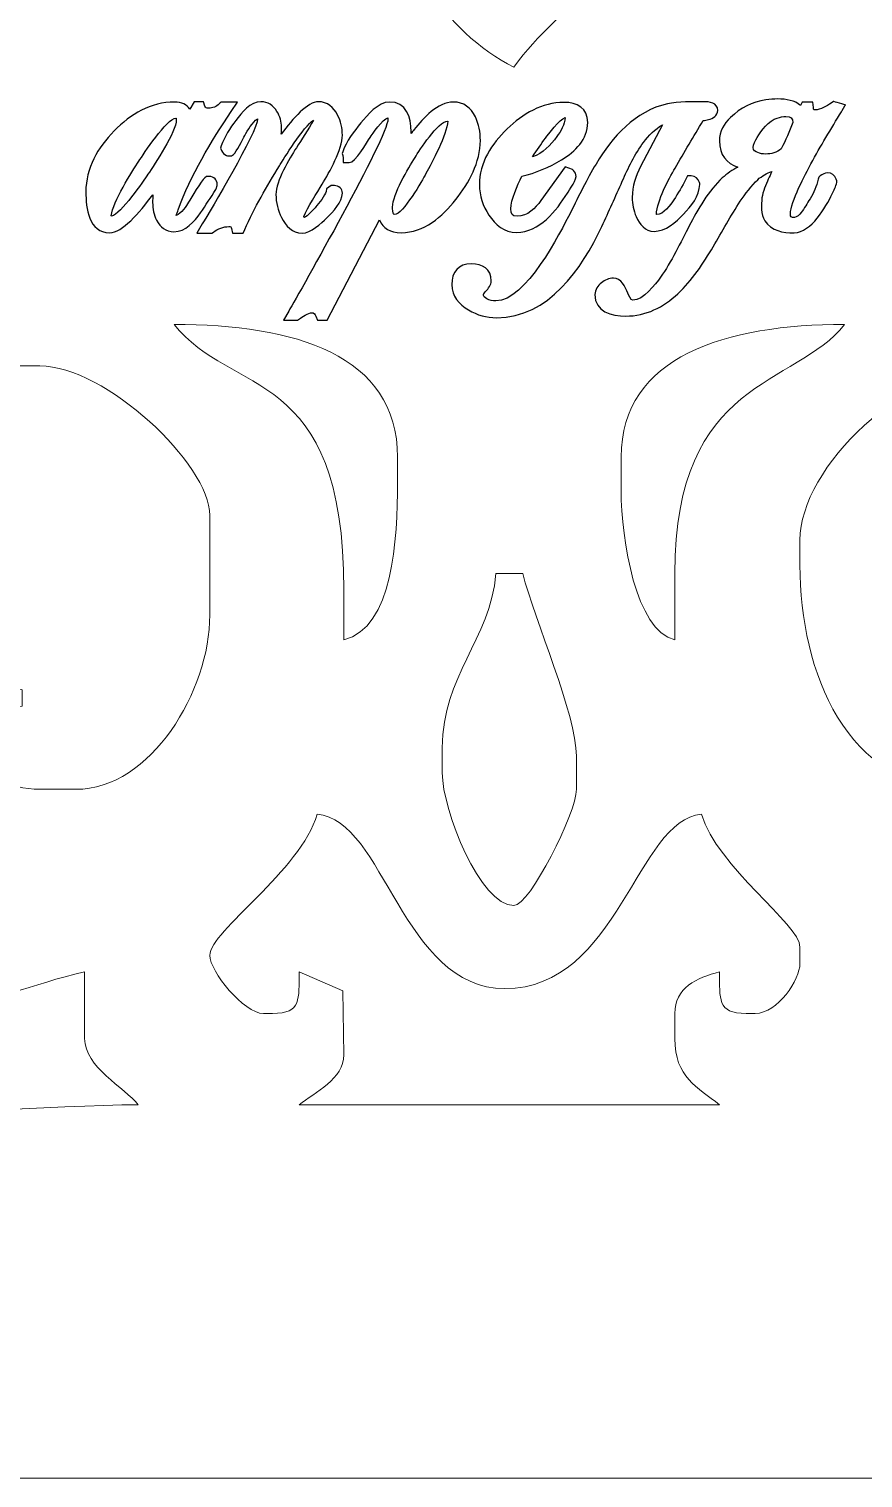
# Model space of a CAD drawing. Header units: millimetres. Extents: x -350 to -130, y -110 to 238.
# Drawn here: x -246.47 to -225.71, y -110 to -73.92 of the extents above; entities that cross this region are included whole.
import ezdxf

# ---------------------------------------------------------------- set-up
doc = ezdxf.new("R2010")
doc.units = ezdxf.units.MM
doc.header["$MEASUREMENT"] = 0
doc.layers.add('layer 1', color=7, linetype='Continuous')

msp = doc.modelspace()

# ---------------------------------------------------------------- linework, layer by layer
at = {"layer": 'layer 1', "color": 250, "lineweight": 9}
msp.add_open_spline([(-341.75, 49), (-341.75, 49), (-138.25, 49), (-138.25, 49), (-138.25, 49), (-133.7125, 49), (-130, 45.4225), (-130, 41.05), (-130, 41.05), (-130, 41.05), (-130, -102.05), (-130, -102.05), (-130, -102.05), (-130, -106.4225), (-133.7125, -110), (-138.25, -110), (-138.25, -110), (-138.25, -110), (-341.75, -110), (-341.75, -110), (-341.75, -110), (-346.2875, -110), (-350, -106.4225), (-350, -102.05), (-350, -102.05), (-350, -102.05), (-350, 41.05), (-350, 41.05), (-350, 41.05), (-350, 45.4225), (-346.2875, 49), (-341.75, 49)], degree=3, knots=[0, 0, 0, 0, 0.1111111, 0.1111111, 0.1111111, 0.1111111, 0.2222222, 0.2222222, 0.2222222, 0.2222222, 0.3333333, 0.3333333, 0.3333333, 0.3333333, 0.4444444, 0.4444444, 0.4444444, 0.4444445, 0.5555556, 0.5555556, 0.5555556, 0.5555556, 0.6666667, 0.6666667, 0.6666667, 0.6666667, 0.7777778, 0.7777778, 0.7777778, 0.7777778, 1, 1, 1, 1], dxfattribs=at)
at = {"layer": 'layer 1', "lineweight": 9}
for points, knots in [([(-234.6242, -67.2219), (-235.1366, -66.5114), (-236.9242, -64.7414), (-237.9637, -64.7414), (-237.9637, -64.7414), (-237.9637, -64.7414), (-239.0769, -64.7414), (-239.0769, -64.7414), (-239.0769, -64.7414), (-240.1538, -64.7414), (-240.8579, -65.3952), (-240.8579, -66.3951), (-240.8579, -66.3951), (-240.8579, -66.3951), (-240.8579, -67.4286), (-240.8579, -67.4286), (-240.8579, -67.4286), (-240.8579, -68.5647), (-238.9186, -69.4667), (-237.5185, -69.4956), (-237.5185, -69.4956), (-237.5185, -71.939), (-236.1142, -74.0286), (-234.4016, -74.8699), (-234.4016, -74.8699), (-233.1953, -73.1973), (-231.5074, -72.7818), (-231.5074, -69.4956), (-231.5074, -69.4956), (-230.0825, -69.4956), (-228.1678, -68.4714), (-228.1678, -67.4286), (-228.1678, -67.4286), (-228.1678, -67.4286), (-228.1678, -66.3951), (-228.1678, -66.3951), (-228.1678, -66.3951), (-228.1678, -65.163), (-229.0664, -64.7414), (-230.3942, -64.7414), (-230.3942, -64.7414), (-230.3942, -64.7414), (-231.0621, -64.7414), (-231.0621, -64.7414), (-231.0621, -64.7414), (-232.2104, -64.7414), (-233.8444, -66.7371), (-234.6242, -67.2219)], [0, 0, 0, 0, 0.0769231, 0.0769231, 0.0769231, 0.0769231, 0.1538462, 0.1538462, 0.1538462, 0.1538462, 0.2307692, 0.2307692, 0.2307692, 0.2307692, 0.3076923, 0.3076923, 0.3076923, 0.3076923, 0.3846154, 0.3846154, 0.3846154, 0.3846154, 0.4615385, 0.4615385, 0.4615385, 0.4615385, 0.5384615, 0.5384615, 0.5384615, 0.5384615, 0.6153846, 0.6153846, 0.6153846, 0.6153846, 0.6923077, 0.6923077, 0.6923077, 0.6923077, 0.7692308, 0.7692308, 0.7692308, 0.7692308, 0.8461538, 0.8461538, 0.8461538, 0.8461539, 1, 1, 1, 1]), ([(-237.2958, -84.585), (-237.2958, -82.024), (-239.8818, -81.2777), (-242.8616, -81.2777), (-242.8616, -81.2777), (-241.4389, -83.0807), (-238.6316, -82.2758), (-238.6316, -87.8923), (-238.6316, -87.8923), (-238.6316, -87.8923), (-238.6316, -89.1325), (-238.6316, -89.1325), (-238.6316, -89.1325), (-237.4152, -88.8309), (-237.2958, -86.6337), (-237.2958, -85.2051), (-237.2958, -85.2051), (-237.2958, -85.2051), (-237.2958, -84.585), (-237.2958, -84.585)], [0, 0, 0, 0, 0.1666667, 0.1666667, 0.1666667, 0.1666667, 0.3333333, 0.3333333, 0.3333333, 0.3333333, 0.5, 0.5, 0.5, 0.5, 0.6666667, 0.6666667, 0.6666667, 0.6666667, 1, 1, 1, 1]), ([(-231.7299, -85.4118), (-231.7299, -85.4118), (-231.7299, -84.585), (-231.7299, -84.585), (-231.7299, -84.585), (-231.7299, -82.0638), (-229.1118, -81.2777), (-226.1641, -81.2777), (-226.1641, -81.2777), (-227.3972, -82.8403), (-230.3942, -82.599), (-230.3942, -87.4788), (-230.3942, -87.4788), (-230.3942, -87.4788), (-230.3942, -89.1325), (-230.3942, -89.1325), (-230.3942, -89.1325), (-231.3657, -88.8916), (-231.7299, -86.6442), (-231.7299, -85.4118)], [0, 0, 0, 0, 0.3333333, 0.3333333, 0.3333333, 0.3333333, 0.5, 0.5, 0.5, 0.5, 0.6666667, 0.6666667, 0.6666667, 0.6666667, 0.8333333, 0.8333333, 0.8333333, 0.8333333, 1, 1, 1, 1]), ([(-251.4799, -85.3785), (-250.7668, -85.2436), (-250.7947, -84.9984), (-249.9859, -84.9984), (-249.9859, -84.9984), (-249.9859, -84.9984), (-249.318, -84.9984), (-249.318, -84.9984), (-249.318, -84.9984), (-248.4933, -84.9984), (-248.3124, -85.2001), (-247.9822, -85.6185), (-247.9822, -85.6185), (-248.8103, -86.7666), (-251.5444, -87.1469), (-251.5444, -90.3727), (-251.5444, -90.3727), (-251.5444, -92.0753), (-250.6886, -93.4357), (-248.8727, -93.4733), (-248.8727, -93.4733), (-249.3494, -92.8123), (-249.9859, -92.6507), (-249.9859, -91.6129), (-249.9859, -91.6129), (-249.9859, -90.8575), (-249.3715, -89.9593), (-248.6501, -89.9593), (-248.6501, -89.9593), (-248.6501, -89.9593), (-247.7595, -89.9593), (-247.7595, -89.9593), (-247.7595, -89.9593), (-247.0359, -89.9593), (-247.5915, -90.1384), (-246.6464, -90.3727), (-246.6464, -90.3727), (-246.6464, -90.3727), (-246.6464, -90.7861), (-246.6464, -90.7861), (-246.6464, -90.7861), (-247.3105, -90.8374), (-247.7595, -90.9347), (-247.7595, -91.6129), (-247.7595, -91.6129), (-247.7595, -91.6129), (-247.7595, -91.8196), (-247.7595, -91.8196), (-247.7595, -91.8196), (-247.7595, -92.4878), (-246.9514, -92.8532), (-246.2011, -92.8532), (-246.2011, -92.8532), (-246.2011, -92.8532), (-245.3106, -92.8532), (-245.3106, -92.8532), (-245.3106, -92.8532), (-243.4316, -92.8532), (-241.9711, -90.3962), (-241.9711, -88.5124), (-241.9711, -88.5124), (-241.9711, -88.5124), (-241.9711, -86.0319), (-241.9711, -86.0319), (-241.9711, -86.0319), (-241.9711, -84.7543), (-244.5746, -82.3113), (-246.2011, -82.3113), (-246.2011, -82.3113), (-246.2011, -82.3113), (-247.9822, -82.3113), (-247.9822, -82.3113), (-247.9822, -82.3113), (-249.6426, -82.3113), (-250.8812, -83.308), (-252.6889, -83.361), (-252.6889, -83.361), (-252.6889, -83.361), (-251.4799, -85.3785), (-251.4799, -85.3785)], [0, 0, 0, 0, 0.047619, 0.047619, 0.047619, 0.0476191, 0.0952381, 0.0952381, 0.0952381, 0.0952381, 0.1428571, 0.1428571, 0.1428571, 0.1428572, 0.1904762, 0.1904762, 0.1904762, 0.1904762, 0.2380952, 0.2380952, 0.2380952, 0.2380952, 0.2857143, 0.2857143, 0.2857143, 0.2857143, 0.3333333, 0.3333333, 0.3333333, 0.3333333, 0.3809524, 0.3809524, 0.3809524, 0.3809524, 0.4285714, 0.4285714, 0.4285714, 0.4285714, 0.4761905, 0.4761905, 0.4761905, 0.4761905, 0.5238095, 0.5238095, 0.5238095, 0.5238095, 0.5714286, 0.5714286, 0.5714286, 0.5714286, 0.6190476, 0.6190476, 0.6190476, 0.6190476, 0.6666667, 0.6666667, 0.6666667, 0.6666667, 0.7142857, 0.7142857, 0.7142857, 0.7142857, 0.7619048, 0.7619048, 0.7619048, 0.7619048, 0.8095238, 0.8095238, 0.8095238, 0.8095238, 0.8571429, 0.8571429, 0.8571429, 0.8571429, 0.9047619, 0.9047619, 0.9047619, 0.9047619, 1, 1, 1, 1]), ([(-221.2662, -91.6129), (-221.2662, -90.9347), (-221.7153, -90.8374), (-222.3794, -90.7861), (-222.3794, -90.7861), (-222.3794, -90.7861), (-222.3794, -90.3727), (-222.3794, -90.3727), (-222.3794, -90.3727), (-221.4343, -90.1384), (-221.9899, -89.9593), (-221.2662, -89.9593), (-221.2662, -89.9593), (-221.2662, -89.9593), (-220.3757, -89.9593), (-220.3757, -89.9593), (-220.3757, -89.9593), (-219.6543, -89.9593), (-219.0399, -90.8575), (-219.0399, -91.6129), (-219.0399, -91.6129), (-219.0399, -92.6507), (-219.6763, -92.8123), (-220.153, -93.4733), (-220.153, -93.4733), (-218.7423, -93.4441), (-217.4815, -92.16), (-217.4815, -91.1995), (-217.4815, -91.1995), (-217.4815, -91.1995), (-217.4815, -89.9593), (-217.4815, -89.9593), (-217.4815, -89.9593), (-217.4815, -89.0431), (-218.3649, -87.8624), (-218.8533, -87.3057), (-218.8533, -87.3057), (-219.7558, -86.277), (-220.5359, -86.2618), (-221.0436, -85.6185), (-221.0436, -85.6185), (-220.7134, -85.2001), (-220.5325, -84.9984), (-219.7077, -84.9984), (-219.7077, -84.9984), (-219.7077, -84.9984), (-219.4852, -84.9984), (-219.4852, -84.9984), (-219.4852, -84.9984), (-218.5275, -84.9984), (-218.2783, -85.2395), (-217.4815, -85.4118), (-217.4815, -85.4118), (-217.4815, -85.4118), (-216.5587, -83.5659), (-216.5587, -83.5659), (-216.5587, -83.5659), (-218.1021, -83.2246), (-219.1241, -82.3113), (-221.2662, -82.3113), (-221.2662, -82.3113), (-221.2662, -82.3113), (-222.3794, -82.3113), (-222.3794, -82.3113), (-222.3794, -82.3113), (-224.6478, -82.3113), (-227.2773, -84.8258), (-227.2773, -86.652), (-227.2773, -86.652), (-227.2773, -86.652), (-227.2773, -87.2722), (-227.2773, -87.2722), (-227.2773, -87.2722), (-227.2773, -89.9292), (-226.1109, -92.8532), (-223.2699, -92.8532), (-223.2699, -92.8532), (-223.2699, -92.8532), (-222.8246, -92.8532), (-222.8246, -92.8532), (-222.8246, -92.8532), (-222.0744, -92.8532), (-221.2662, -92.4878), (-221.2662, -91.8196), (-221.2662, -91.8196), (-221.2662, -91.8196), (-221.2662, -91.6129), (-221.2662, -91.6129)], [0, 0, 0, 0, 0.0434783, 0.0434783, 0.0434783, 0.0434783, 0.0869565, 0.0869565, 0.0869565, 0.0869565, 0.1304348, 0.1304348, 0.1304348, 0.1304348, 0.173913, 0.173913, 0.173913, 0.1739131, 0.2173913, 0.2173913, 0.2173913, 0.2173913, 0.2608696, 0.2608696, 0.2608696, 0.2608696, 0.3043478, 0.3043478, 0.3043478, 0.3043478, 0.3478261, 0.3478261, 0.3478261, 0.3478261, 0.3913043, 0.3913043, 0.3913043, 0.3913044, 0.4347826, 0.4347826, 0.4347826, 0.4347826, 0.4782609, 0.4782609, 0.4782609, 0.4782609, 0.5217391, 0.5217391, 0.5217391, 0.5217391, 0.5652174, 0.5652174, 0.5652174, 0.5652174, 0.6086957, 0.6086957, 0.6086957, 0.6086957, 0.6521739, 0.6521739, 0.6521739, 0.6521739, 0.6956522, 0.6956522, 0.6956522, 0.6956522, 0.7391304, 0.7391304, 0.7391304, 0.7391304, 0.7826087, 0.7826087, 0.7826087, 0.7826087, 0.826087, 0.826087, 0.826087, 0.826087, 0.8695652, 0.8695652, 0.8695652, 0.8695652, 0.9130435, 0.9130435, 0.9130435, 0.9130435, 1, 1, 1, 1]), ([(-234.4016, -95.747), (-234.0039, -95.747), (-232.8431, -93.4354), (-232.8431, -92.8532), (-232.8431, -92.8532), (-232.8431, -92.8532), (-232.8431, -92.0263), (-232.8431, -92.0263), (-232.8431, -92.0263), (-232.8431, -90.9865), (-233.888, -88.6382), (-234.1789, -87.4788), (-234.1789, -87.4788), (-234.1789, -87.4788), (-234.8468, -87.4788), (-234.8468, -87.4788), (-234.8468, -87.4788), (-234.9975, -89.1602), (-236.1826, -90.011), (-236.1826, -91.8196), (-236.1826, -91.8196), (-236.1826, -91.8196), (-236.1826, -92.4397), (-236.1826, -92.4397), (-236.1826, -92.4397), (-236.1826, -93.3925), (-235.2387, -95.747), (-234.4016, -95.747)], [0, 0, 0, 0, 0.125, 0.125, 0.125, 0.125, 0.25, 0.25, 0.25, 0.25, 0.375, 0.375, 0.375, 0.375, 0.5, 0.5, 0.5, 0.5, 0.625, 0.625, 0.625, 0.625, 0.75, 0.75, 0.75, 0.75, 1, 1, 1, 1]), ([(-229.7262, -93.4733), (-231.3382, -93.5978), (-231.7986, -97.814), (-234.6242, -97.814), (-234.6242, -97.814), (-237.178, -97.814), (-237.6278, -93.6024), (-239.2995, -93.4733), (-239.2995, -93.4733), (-239.7024, -94.8741), (-241.9711, -96.3841), (-241.9711, -96.9872), (-241.9711, -96.9872), (-241.9711, -97.3806), (-241.1284, -98.4342), (-240.6353, -98.4342), (-240.6353, -98.4342), (-240.6353, -98.4342), (-240.4127, -98.4342), (-240.4127, -98.4342), (-240.4127, -98.4342), (-239.6722, -98.4342), (-239.7606, -98.063), (-239.7447, -97.4006), (-239.7447, -97.4006), (-239.7447, -97.4006), (-238.6629, -97.8683), (-238.6629, -97.8683), (-238.6629, -97.8683), (-238.6629, -97.8683), (-238.6316, -99.4676), (-238.6316, -99.4676), (-238.6316, -99.4676), (-238.6316, -100.0579), (-239.3594, -100.3969), (-239.7447, -100.7079), (-239.7447, -100.7079), (-239.7447, -100.7079), (-229.281, -100.7079), (-229.281, -100.7079), (-229.281, -100.7079), (-229.8303, -100.2646), (-230.3942, -100.0262), (-230.3942, -99.0543), (-230.3942, -99.0543), (-230.3942, -99.0543), (-230.3942, -98.4342), (-230.3942, -98.4342), (-230.3942, -98.4342), (-230.3942, -97.8), (-229.845, -97.5405), (-229.281, -97.4006), (-229.281, -97.4006), (-229.2651, -98.063), (-229.3535, -98.4342), (-228.6131, -98.4342), (-228.6131, -98.4342), (-228.6131, -98.4342), (-228.3905, -98.4342), (-228.3905, -98.4342), (-228.3905, -98.4342), (-227.828, -98.4342), (-227.2773, -97.5778), (-227.2773, -97.1939), (-227.2773, -97.1939), (-227.2773, -97.1939), (-227.2773, -96.7805), (-227.2773, -96.7805), (-227.2773, -96.7805), (-227.2773, -96.2143), (-229.3496, -94.7832), (-229.7262, -93.4733)], [0, 0, 0, 0, 0.0526316, 0.0526316, 0.0526316, 0.0526316, 0.1052632, 0.1052632, 0.1052632, 0.1052632, 0.1578947, 0.1578947, 0.1578947, 0.1578947, 0.2105263, 0.2105263, 0.2105263, 0.2105263, 0.2631579, 0.2631579, 0.2631579, 0.2631579, 0.3157895, 0.3157895, 0.3157895, 0.3157895, 0.3684211, 0.3684211, 0.3684211, 0.3684211, 0.4210526, 0.4210526, 0.4210526, 0.4210526, 0.4736842, 0.4736842, 0.4736842, 0.4736842, 0.5263158, 0.5263158, 0.5263158, 0.5263158, 0.5789474, 0.5789474, 0.5789474, 0.5789474, 0.6315789, 0.6315789, 0.6315789, 0.631579, 0.6842105, 0.6842105, 0.6842105, 0.6842105, 0.7368421, 0.7368421, 0.7368421, 0.7368421, 0.7894737, 0.7894737, 0.7894737, 0.7894737, 0.8421053, 0.8421053, 0.8421053, 0.8421053, 0.8947368, 0.8947368, 0.8947368, 0.8947369, 1, 1, 1, 1]), ([(-243.7521, -100.7079), (-244.0939, -100.2748), (-245.088, -99.7775), (-245.088, -99.0543), (-245.088, -99.0543), (-245.088, -99.0543), (-245.088, -97.4006), (-245.088, -97.4006), (-245.088, -97.4006), (-246.4144, -97.6875), (-247.3671, -98.2275), (-248.8727, -98.2275), (-248.8727, -98.2275), (-248.8727, -98.2275), (-250.6538, -98.2275), (-250.6538, -98.2275), (-250.6538, -98.2275), (-252.8901, -98.2275), (-254.8842, -96.7805), (-255.997, -96.7805), (-255.997, -96.7805), (-255.997, -96.7805), (-256.4423, -96.7805), (-256.4423, -96.7805), (-256.4423, -96.7805), (-257.4698, -96.7805), (-258.2233, -97.2382), (-258.2233, -98.2275), (-258.2233, -98.2275), (-258.2233, -102.0532), (-247.949, -100.7079), (-243.7521, -100.7079)], [0, 0, 0, 0, 0.1111111, 0.1111111, 0.1111111, 0.1111111, 0.2222222, 0.2222222, 0.2222222, 0.2222222, 0.3333333, 0.3333333, 0.3333333, 0.3333333, 0.4444444, 0.4444444, 0.4444444, 0.4444445, 0.5555556, 0.5555556, 0.5555556, 0.5555556, 0.6666667, 0.6666667, 0.6666667, 0.6666667, 0.7777778, 0.7777778, 0.7777778, 0.7777778, 1, 1, 1, 1])]:
    msp.add_open_spline(points, degree=3, knots=knots, dxfattribs=at)
at = {"layer": 'layer 1', "color": 250}
for points, knots in [([(-242.8073, -78.5638), (-242.6898, -78.5278), (-242.5504, -78.3166), (-242.501, -78.2358), (-242.501, -78.2358), (-242.4333, -78.1251), (-242.1892, -77.7035), (-242.0937, -77.6278), (-242.0937, -77.6278), (-242.0937, -77.6278), (-242.0528, -77.5953), (-242.0528, -77.5953), (-242.0528, -77.5953), (-242.0528, -77.5953), (-241.9849, -77.5953), (-241.9849, -77.5953), (-241.9849, -77.5953), (-241.8688, -77.5953), (-241.7856, -77.6787), (-241.7856, -77.7947), (-241.7856, -77.7947), (-241.7856, -77.7947), (-241.7856, -77.8197), (-241.7856, -77.8197), (-241.7856, -77.8197), (-241.7856, -77.8197), (-241.8147, -77.9044), (-241.8147, -77.9044), (-241.8147, -77.9044), (-241.8147, -77.9044), (-241.8235, -77.9187), (-241.8235, -77.9187), (-241.8235, -77.9187), (-241.9454, -78.1162), (-242.072, -78.311), (-242.2048, -78.5014), (-242.2048, -78.5014), (-242.3546, -78.7162), (-242.5803, -78.9706), (-242.8655, -78.9706), (-242.8655, -78.9706), (-243.0641, -78.9706), (-243.2072, -78.8587), (-243.2964, -78.6864), (-243.2964, -78.6864), (-243.367, -78.55), (-243.3951, -78.399), (-243.3951, -78.2463), (-243.3951, -78.2463), (-243.3951, -78.1795), (-243.3925, -78.1133), (-243.3874, -78.0477), (-243.3874, -78.0477), (-243.7297, -78.5093), (-244.1589, -78.996), (-244.4643, -78.996), (-244.4643, -78.996), (-244.9859, -78.996), (-245.0574, -78.376), (-245.0574, -77.981), (-245.0574, -77.981), (-245.0574, -77.3837), (-244.7622, -76.8785), (-244.3543, -76.4608), (-244.3543, -76.4608), (-243.9458, -76.0424), (-243.4457, -75.7411), (-242.8471, -75.7411), (-242.8471, -75.7411), (-242.6759, -75.7411), (-242.542, -75.8025), (-242.4702, -75.9206), (-242.4702, -75.9206), (-242.4702, -75.9206), (-242.3602, -75.7327), (-242.3602, -75.7327), (-242.3602, -75.7327), (-242.3602, -75.7327), (-242.1245, -75.7327), (-242.1245, -75.7327), (-242.1245, -75.7327), (-242.1245, -75.7327), (-242.0953, -75.8448), (-242.0953, -75.8448), (-242.0953, -75.8448), (-242.0838, -75.8889), (-242.0459, -75.8909), (-242.0042, -75.8922), (-242.0042, -75.8922), (-241.8978, -75.8955), (-241.8104, -75.8591), (-241.7347, -75.7843), (-241.7347, -75.7843), (-241.7347, -75.7843), (-241.6909, -75.7411), (-241.6909, -75.7411), (-241.6909, -75.7411), (-241.6909, -75.7411), (-241.2828, -75.7411), (-241.2828, -75.7411), (-241.2828, -75.7411), (-241.2828, -75.7411), (-241.4382, -75.9743), (-241.4382, -75.9743), (-241.4382, -75.9743), (-241.9367, -76.7225), (-242.4508, -77.5741), (-242.7568, -78.4228), (-242.7568, -78.4228), (-242.772, -78.4649), (-242.7971, -78.5283), (-242.8073, -78.5638)], [0, 0, 0, 0, 0.0344828, 0.0344828, 0.0344828, 0.0344828, 0.0689655, 0.0689655, 0.0689655, 0.0689655, 0.1034483, 0.1034483, 0.1034483, 0.1034483, 0.137931, 0.137931, 0.137931, 0.137931, 0.1724138, 0.1724138, 0.1724138, 0.1724138, 0.2068966, 0.2068966, 0.2068966, 0.2068966, 0.2413793, 0.2413793, 0.2413793, 0.2413793, 0.2758621, 0.2758621, 0.2758621, 0.2758621, 0.3103448, 0.3103448, 0.3103448, 0.3103448, 0.3448276, 0.3448276, 0.3448276, 0.3448276, 0.3793103, 0.3793103, 0.3793103, 0.3793104, 0.4137931, 0.4137931, 0.4137931, 0.4137931, 0.4482759, 0.4482759, 0.4482759, 0.4482759, 0.4827586, 0.4827586, 0.4827586, 0.4827586, 0.5172414, 0.5172414, 0.5172414, 0.5172414, 0.5517241, 0.5517241, 0.5517241, 0.5517241, 0.5862069, 0.5862069, 0.5862069, 0.5862069, 0.6206897, 0.6206897, 0.6206897, 0.6206897, 0.6551724, 0.6551724, 0.6551724, 0.6551724, 0.6896552, 0.6896552, 0.6896552, 0.6896552, 0.7241379, 0.7241379, 0.7241379, 0.7241379, 0.7586207, 0.7586207, 0.7586207, 0.7586207, 0.7931034, 0.7931034, 0.7931034, 0.7931035, 0.8275862, 0.8275862, 0.8275862, 0.8275862, 0.862069, 0.862069, 0.862069, 0.862069, 0.8965517, 0.8965517, 0.8965517, 0.8965517, 0.9310345, 0.9310345, 0.9310345, 0.9310345, 1, 1, 1, 1]), ([(-240.7817, -76.1564), (-240.9101, -76.2451), (-241.0301, -76.4465), (-241.0991, -76.5757), (-241.0991, -76.5757), (-241.1469, -76.6652), (-241.3083, -76.9855), (-241.3832, -77.047), (-241.3832, -77.047), (-241.3832, -77.047), (-241.4247, -77.0811), (-241.4247, -77.0811), (-241.4247, -77.0811), (-241.4247, -77.0811), (-241.5325, -77.0811), (-241.5325, -77.0811), (-241.5325, -77.0811), (-241.5325, -77.0811), (-241.5592, -77.0705), (-241.5592, -77.0705), (-241.5592, -77.0705), (-241.6155, -77.0481), (-241.6502, -77.0033), (-241.6774, -76.9515), (-241.6774, -76.9515), (-241.6774, -76.9515), (-241.7081, -76.8934), (-241.7081, -76.8934), (-241.7081, -76.8934), (-241.7081, -76.8934), (-241.686, -76.8314), (-241.686, -76.8314), (-241.686, -76.8314), (-241.6063, -76.6073), (-241.4635, -76.3877), (-241.322, -76.1979), (-241.322, -76.1979), (-241.184, -76.0129), (-240.9525, -75.7327), (-240.698, -75.7327), (-240.698, -75.7327), (-240.5224, -75.7327), (-240.3892, -75.8265), (-240.2983, -75.9728), (-240.2983, -75.9728), (-240.2224, -76.095), (-240.1854, -76.2298), (-240.1854, -76.3737), (-240.1854, -76.3737), (-240.1854, -76.4289), (-240.1879, -76.4847), (-240.1926, -76.5407), (-240.1926, -76.5407), (-239.8991, -76.1445), (-239.5337, -75.7327), (-239.2671, -75.7327), (-239.2671, -75.7327), (-239.0428, -75.7327), (-238.8879, -75.8735), (-238.7894, -76.0652), (-238.7894, -76.0652), (-238.7089, -76.2218), (-238.6698, -76.3896), (-238.6698, -76.5656), (-238.6698, -76.5656), (-238.6698, -76.9207), (-238.9966, -77.4906), (-239.1733, -77.7893), (-239.1733, -77.7893), (-239.29, -77.9865), (-239.5444, -78.3737), (-239.6326, -78.5899), (-239.6326, -78.5899), (-239.6319, -78.5973), (-239.6308, -78.6049), (-239.6291, -78.6105), (-239.6291, -78.6105), (-239.6231, -78.6115), (-239.6158, -78.6116), (-239.6157, -78.6119), (-239.6157, -78.6119), (-239.5471, -78.5955), (-239.374, -78.3995), (-239.3293, -78.3468), (-239.3293, -78.3468), (-239.2712, -78.2782), (-239.089, -78.057), (-239.0754, -77.967), (-239.0754, -77.967), (-239.0754, -77.967), (-239.0659, -77.904), (-239.0659, -77.904), (-239.0659, -77.904), (-239.0659, -77.904), (-238.9508, -77.8225), (-238.9508, -77.8225), (-238.9508, -77.8225), (-238.9508, -77.8225), (-238.8692, -77.8225), (-238.8692, -77.8225), (-238.8692, -77.8225), (-238.7599, -77.8225), (-238.6698, -77.8959), (-238.6698, -78.0092), (-238.6698, -78.0092), (-238.6698, -78.2289), (-238.9087, -78.479), (-239.0542, -78.6236), (-239.0542, -78.6236), (-239.2004, -78.7689), (-239.4531, -79.0045), (-239.6735, -79.0045), (-239.6735, -79.0045), (-239.9189, -79.0045), (-240.0818, -78.8213), (-240.1844, -78.617), (-240.1844, -78.617), (-240.2743, -78.4379), (-240.3245, -78.2466), (-240.3245, -78.0459), (-240.3245, -78.0459), (-240.3245, -77.7066), (-239.9915, -77.1585), (-239.8163, -76.8783), (-239.8163, -76.8783), (-239.7007, -76.6937), (-239.5054, -76.412), (-239.3907, -76.1955), (-239.3907, -76.1955), (-239.6262, -76.334), (-240.1475, -77.1791), (-240.238, -77.3289), (-240.238, -77.3289), (-240.5404, -77.83), (-240.8674, -78.3773), (-241.1009, -78.9143), (-241.1009, -78.9143), (-241.1009, -78.9143), (-241.1402, -79.0045), (-241.1402, -79.0045), (-241.1402, -79.0045), (-241.1402, -79.0045), (-241.4024, -79.0045), (-241.4024, -79.0045), (-241.4024, -79.0045), (-241.4024, -79.0045), (-241.4306, -78.8905), (-241.4306, -78.8905), (-241.4306, -78.8905), (-241.4409, -78.8491), (-241.4526, -78.8422), (-241.4953, -78.8422), (-241.4953, -78.8422), (-241.6365, -78.8422), (-241.7666, -78.8983), (-241.8811, -78.9777), (-241.8811, -78.9777), (-241.8811, -78.9777), (-241.9196, -79.0045), (-241.9196, -79.0045), (-241.9196, -79.0045), (-241.9196, -79.0045), (-242.2932, -79.0045), (-242.2932, -79.0045), (-242.2932, -79.0045), (-242.2932, -79.0045), (-242.1574, -78.7775), (-242.1574, -78.7775), (-242.1574, -78.7775), (-241.967, -78.4592), (-240.7882, -76.494), (-240.7817, -76.1564)], [0, 0, 0, 0, 0.0227273, 0.0227273, 0.0227273, 0.0227273, 0.0454545, 0.0454545, 0.0454545, 0.0454546, 0.0681818, 0.0681818, 0.0681818, 0.0681818, 0.0909091, 0.0909091, 0.0909091, 0.0909091, 0.1136364, 0.1136364, 0.1136364, 0.1136364, 0.1363636, 0.1363636, 0.1363636, 0.1363636, 0.1590909, 0.1590909, 0.1590909, 0.1590909, 0.1818182, 0.1818182, 0.1818182, 0.1818182, 0.2045455, 0.2045455, 0.2045455, 0.2045455, 0.2272727, 0.2272727, 0.2272727, 0.2272727, 0.25, 0.25, 0.25, 0.25, 0.2727273, 0.2727273, 0.2727273, 0.2727273, 0.2954545, 0.2954545, 0.2954545, 0.2954546, 0.3181818, 0.3181818, 0.3181818, 0.3181818, 0.3409091, 0.3409091, 0.3409091, 0.3409091, 0.3636364, 0.3636364, 0.3636364, 0.3636364, 0.3863636, 0.3863636, 0.3863636, 0.3863636, 0.4090909, 0.4090909, 0.4090909, 0.4090909, 0.4318182, 0.4318182, 0.4318182, 0.4318182, 0.4545455, 0.4545455, 0.4545455, 0.4545455, 0.4772727, 0.4772727, 0.4772727, 0.4772727, 0.5, 0.5, 0.5, 0.5, 0.5227273, 0.5227273, 0.5227273, 0.5227273, 0.5454545, 0.5454545, 0.5454545, 0.5454546, 0.5681818, 0.5681818, 0.5681818, 0.5681818, 0.5909091, 0.5909091, 0.5909091, 0.5909091, 0.6136364, 0.6136364, 0.6136364, 0.6136364, 0.6363636, 0.6363636, 0.6363636, 0.6363636, 0.6590909, 0.6590909, 0.6590909, 0.6590909, 0.6818182, 0.6818182, 0.6818182, 0.6818182, 0.7045455, 0.7045455, 0.7045455, 0.7045455, 0.7272727, 0.7272727, 0.7272727, 0.7272727, 0.75, 0.75, 0.75, 0.75, 0.7727273, 0.7727273, 0.7727273, 0.7727273, 0.7954545, 0.7954545, 0.7954545, 0.7954546, 0.8181818, 0.8181818, 0.8181818, 0.8181818, 0.8409091, 0.8409091, 0.8409091, 0.8409091, 0.8636364, 0.8636364, 0.8636364, 0.8636364, 0.8863636, 0.8863636, 0.8863636, 0.8863636, 0.9090909, 0.9090909, 0.9090909, 0.9090909, 0.9318182, 0.9318182, 0.9318182, 0.9318182, 0.9545455, 0.9545455, 0.9545455, 0.9545455, 1, 1, 1, 1]), ([(-237.5374, -76.1361), (-237.6693, -76.1656), (-237.9245, -76.5367), (-237.9818, -76.6239), (-237.9818, -76.6239), (-238.0545, -76.7347), (-238.3459, -77.2504), (-238.5023, -77.2504), (-238.5023, -77.2504), (-238.5023, -77.2504), (-238.6523, -77.2504), (-238.6523, -77.2504), (-238.6523, -77.2504), (-238.6523, -77.2504), (-238.652, -77.106), (-238.652, -77.106), (-238.652, -77.106), (-238.6533, -77.0967), (-238.6578, -77.0839), (-238.6608, -77.0751), (-238.6608, -77.0751), (-238.6608, -77.0751), (-238.6778, -77.0264), (-238.6778, -77.0264), (-238.6778, -77.0264), (-238.6778, -77.0264), (-238.6613, -76.9776), (-238.6613, -76.9776), (-238.6613, -76.9776), (-238.5773, -76.7296), (-238.375, -76.4613), (-238.2106, -76.2604), (-238.2106, -76.2604), (-238.0557, -76.0712), (-237.7727, -75.7448), (-237.5053, -75.7411), (-237.5053, -75.7411), (-237.0752, -75.7352), (-236.9567, -76.1187), (-236.9567, -76.4824), (-236.9567, -76.4824), (-236.9567, -76.4963), (-236.9569, -76.5102), (-236.9574, -76.5243), (-236.9574, -76.5243), (-236.933, -76.4911), (-236.9083, -76.4586), (-236.8833, -76.4266), (-236.8833, -76.4266), (-236.6608, -76.1426), (-236.2968, -75.7411), (-235.903, -75.7411), (-235.903, -75.7411), (-235.6486, -75.7411), (-235.4676, -75.8837), (-235.3589, -76.1078), (-235.3589, -76.1078), (-235.2695, -76.2918), (-235.2351, -76.4935), (-235.2351, -76.6969), (-235.2351, -76.6969), (-235.2351, -77.2447), (-235.5161, -77.7529), (-235.8475, -78.1715), (-235.8475, -78.1715), (-236.1818, -78.5937), (-236.6358, -78.9916), (-237.2043, -78.996), (-237.2043, -78.996), (-237.4831, -78.9981), (-237.6598, -78.8767), (-237.7454, -78.6768), (-237.7454, -78.6768), (-237.7454, -78.6768), (-239.0521, -81.1719), (-239.0521, -81.1719), (-239.0521, -81.1719), (-239.0521, -81.1719), (-239.293, -81.1719), (-239.293, -81.1719), (-239.293, -81.1719), (-239.293, -81.1719), (-239.3297, -81.0752), (-239.3297, -81.0752), (-239.3297, -81.0752), (-239.3497, -81.0226), (-239.3726, -80.9871), (-239.4322, -80.9871), (-239.4322, -80.9871), (-239.5211, -80.9871), (-239.6728, -81.0919), (-239.7406, -81.1423), (-239.7406, -81.1423), (-239.7406, -81.1423), (-239.7805, -81.1719), (-239.7805, -81.1719), (-239.7805, -81.1719), (-239.7805, -81.1719), (-240.1327, -81.1719), (-240.1327, -81.1719), (-240.1327, -81.1719), (-240.1327, -81.1719), (-240.0058, -80.948), (-240.0058, -80.948), (-240.0058, -80.948), (-239.7304, -80.4619), (-237.5361, -76.6094), (-237.5361, -76.1621), (-237.5361, -76.1621), (-237.5361, -76.1562), (-237.5364, -76.1459), (-237.5374, -76.1361)], [0, 0, 0, 0, 0.0344828, 0.0344828, 0.0344828, 0.0344828, 0.0689655, 0.0689655, 0.0689655, 0.0689655, 0.1034483, 0.1034483, 0.1034483, 0.1034483, 0.137931, 0.137931, 0.137931, 0.137931, 0.1724138, 0.1724138, 0.1724138, 0.1724138, 0.2068966, 0.2068966, 0.2068966, 0.2068966, 0.2413793, 0.2413793, 0.2413793, 0.2413793, 0.2758621, 0.2758621, 0.2758621, 0.2758621, 0.3103448, 0.3103448, 0.3103448, 0.3103448, 0.3448276, 0.3448276, 0.3448276, 0.3448276, 0.3793103, 0.3793103, 0.3793103, 0.3793104, 0.4137931, 0.4137931, 0.4137931, 0.4137931, 0.4482759, 0.4482759, 0.4482759, 0.4482759, 0.4827586, 0.4827586, 0.4827586, 0.4827586, 0.5172414, 0.5172414, 0.5172414, 0.5172414, 0.5517241, 0.5517241, 0.5517241, 0.5517241, 0.5862069, 0.5862069, 0.5862069, 0.5862069, 0.6206897, 0.6206897, 0.6206897, 0.6206897, 0.6551724, 0.6551724, 0.6551724, 0.6551724, 0.6896552, 0.6896552, 0.6896552, 0.6896552, 0.7241379, 0.7241379, 0.7241379, 0.7241379, 0.7586207, 0.7586207, 0.7586207, 0.7586207, 0.7931034, 0.7931034, 0.7931034, 0.7931035, 0.8275862, 0.8275862, 0.8275862, 0.8275862, 0.862069, 0.862069, 0.862069, 0.862069, 0.8965517, 0.8965517, 0.8965517, 0.8965517, 0.9310345, 0.9310345, 0.9310345, 0.9310345, 1, 1, 1, 1]), ([(-229.6856, -76.205), (-229.9241, -76.5951), (-230.156, -76.9895), (-230.3857, -77.3847), (-230.3857, -77.3847), (-230.5539, -77.674), (-230.8327, -78.1873), (-230.8525, -78.5431), (-230.8525, -78.5431), (-230.8489, -78.5434), (-230.8456, -78.5436), (-230.8433, -78.5437), (-230.8433, -78.5437), (-230.6822, -78.5508), (-230.4959, -78.291), (-230.4205, -78.1765), (-230.4205, -78.1765), (-230.3116, -78.0111), (-230.2087, -77.8405), (-230.1183, -77.6642), (-230.1183, -77.6642), (-230.1183, -77.6642), (-230.0765, -77.5826), (-230.0765, -77.5826), (-230.0765, -77.5826), (-230.0765, -77.5826), (-229.9848, -77.5826), (-229.9848, -77.5826), (-229.9848, -77.5826), (-229.8821, -77.5826), (-229.8128, -77.6534), (-229.7809, -77.7458), (-229.7809, -77.7458), (-229.7809, -77.7458), (-229.7727, -77.7696), (-229.7727, -77.7696), (-229.7727, -77.7696), (-229.7727, -77.7696), (-229.7727, -77.7947), (-229.7727, -77.7947), (-229.7727, -77.7947), (-229.7727, -78.0707), (-229.9962, -78.347), (-230.1768, -78.5361), (-230.1768, -78.5361), (-230.3594, -78.7272), (-230.6283, -78.9621), (-230.9091, -78.9621), (-230.9091, -78.9621), (-231.1334, -78.9621), (-231.2715, -78.784), (-231.353, -78.595), (-231.353, -78.595), (-231.419, -78.4421), (-231.4528, -78.2818), (-231.4528, -78.115), (-231.4528, -78.115), (-231.4528, -77.8426), (-231.3708, -77.5822), (-231.2451, -77.3426), (-231.2451, -77.3426), (-231.2451, -77.3426), (-230.7029, -76.3092), (-230.7029, -76.3092), (-230.7029, -76.3092), (-230.8879, -76.4156), (-231.0428, -76.5738), (-231.1729, -76.7474), (-231.1729, -76.7474), (-231.3839, -77.0289), (-231.5583, -77.3911), (-231.7005, -77.7116), (-231.7005, -77.7116), (-231.868, -78.0891), (-232.0359, -78.4649), (-232.2112, -78.839), (-232.2112, -78.839), (-232.7078, -79.8993), (-233.5291, -81.1064), (-234.8341, -81.1127), (-234.8341, -81.1127), (-235.0823, -81.1139), (-235.3142, -81.0443), (-235.5276, -80.9183), (-235.5276, -80.9183), (-235.7628, -80.7795), (-235.9486, -80.5756), (-235.9486, -80.2882), (-235.9486, -80.2882), (-235.9486, -79.9722), (-235.7781, -79.7699), (-235.4543, -79.7699), (-235.4543, -79.7699), (-235.1791, -79.7699), (-234.9628, -79.8966), (-234.9628, -80.1964), (-234.9628, -80.1964), (-234.9628, -80.289), (-235.04, -80.3841), (-235.0972, -80.4515), (-235.0972, -80.4515), (-235.114, -80.4714), (-235.1542, -80.5195), (-235.1603, -80.5224), (-235.1603, -80.5224), (-235.1603, -80.58), (-235.1241, -80.6117), (-235.0761, -80.6386), (-235.0761, -80.6386), (-235.0054, -80.6782), (-234.9282, -80.6941), (-234.8475, -80.6941), (-234.8475, -80.6941), (-234.1152, -80.6941), (-233.2521, -79.0133), (-232.9849, -78.4796), (-232.9849, -78.4796), (-232.7876, -78.0855), (-232.583, -77.6612), (-232.3554, -77.284), (-232.3554, -77.284), (-231.9499, -76.6116), (-231.3765, -75.9582), (-230.5752, -75.7854), (-230.5752, -75.7854), (-230.3093, -75.728), (-229.9512, -75.7313), (-229.6792, -75.7327), (-229.6792, -75.7327), (-229.5365, -75.7335), (-229.324, -75.76), (-229.324, -75.949), (-229.324, -75.949), (-229.324, -76.0839), (-229.4443, -76.1498), (-229.5582, -76.1801), (-229.5582, -76.1801), (-229.5988, -76.1909), (-229.6421, -76.2004), (-229.6856, -76.205)], [0, 0, 0, 0, 0.0277778, 0.0277778, 0.0277778, 0.0277778, 0.0555556, 0.0555556, 0.0555556, 0.0555556, 0.0833333, 0.0833333, 0.0833333, 0.0833333, 0.1111111, 0.1111111, 0.1111111, 0.1111111, 0.1388889, 0.1388889, 0.1388889, 0.1388889, 0.1666667, 0.1666667, 0.1666667, 0.1666667, 0.1944444, 0.1944444, 0.1944444, 0.1944445, 0.2222222, 0.2222222, 0.2222222, 0.2222222, 0.25, 0.25, 0.25, 0.25, 0.2777778, 0.2777778, 0.2777778, 0.2777778, 0.3055556, 0.3055556, 0.3055556, 0.3055556, 0.3333333, 0.3333333, 0.3333333, 0.3333333, 0.3611111, 0.3611111, 0.3611111, 0.3611111, 0.3888889, 0.3888889, 0.3888889, 0.3888889, 0.4166667, 0.4166667, 0.4166667, 0.4166667, 0.4444444, 0.4444444, 0.4444444, 0.4444445, 0.4722222, 0.4722222, 0.4722222, 0.4722222, 0.5, 0.5, 0.5, 0.5, 0.5277778, 0.5277778, 0.5277778, 0.5277778, 0.5555556, 0.5555556, 0.5555556, 0.5555556, 0.5833333, 0.5833333, 0.5833333, 0.5833333, 0.6111111, 0.6111111, 0.6111111, 0.6111111, 0.6388889, 0.6388889, 0.6388889, 0.6388889, 0.6666667, 0.6666667, 0.6666667, 0.6666667, 0.6944444, 0.6944444, 0.6944444, 0.6944445, 0.7222222, 0.7222222, 0.7222222, 0.7222222, 0.75, 0.75, 0.75, 0.75, 0.7777778, 0.7777778, 0.7777778, 0.7777778, 0.8055556, 0.8055556, 0.8055556, 0.8055556, 0.8333333, 0.8333333, 0.8333333, 0.8333333, 0.8611111, 0.8611111, 0.8611111, 0.8611111, 0.8888889, 0.8888889, 0.8888889, 0.8888889, 0.9166667, 0.9166667, 0.9166667, 0.9166667, 0.9444444, 0.9444444, 0.9444444, 0.9444445, 1, 1, 1, 1]), ([(-234.204, -77.591), (-234.3134, -77.8167), (-234.4745, -78.1784), (-234.4745, -78.4001), (-234.4745, -78.4001), (-234.4745, -78.5256), (-234.4494, -78.5859), (-234.3183, -78.5859), (-234.3183, -78.5859), (-234.0632, -78.5859), (-233.8651, -78.3855), (-233.726, -78.1924), (-233.726, -78.1924), (-233.726, -78.1924), (-233.1198, -77.3509), (-233.1198, -77.3509), (-233.1198, -77.3509), (-233.1198, -77.3509), (-232.9369, -77.424), (-232.9369, -77.424), (-232.9369, -77.424), (-232.9369, -77.424), (-232.9138, -77.4492), (-232.9138, -77.4492), (-232.9138, -77.4492), (-232.8767, -77.4896), (-232.8503, -77.5365), (-232.8503, -77.5929), (-232.8503, -77.5929), (-232.8503, -77.6669), (-232.9204, -77.7743), (-232.9593, -77.8376), (-232.9593, -77.8376), (-232.9593, -77.8376), (-233.068, -78.0112), (-233.068, -78.0112), (-233.068, -78.0112), (-233.34, -78.4456), (-233.7692, -78.9875), (-234.3352, -78.9875), (-234.3352, -78.9875), (-234.6399, -78.9875), (-234.8644, -78.8011), (-235.0241, -78.5552), (-235.0241, -78.5552), (-235.1721, -78.3273), (-235.2585, -78.076), (-235.2585, -77.8032), (-235.2585, -77.8032), (-235.2585, -77.2471), (-234.9566, -76.7833), (-234.5675, -76.4095), (-234.5675, -76.4095), (-234.179, -76.0363), (-233.7035, -75.7496), (-233.1499, -75.7496), (-233.1499, -75.7496), (-232.8239, -75.7496), (-232.5625, -75.8912), (-232.5625, -76.2467), (-232.5625, -76.2467), (-232.5625, -76.6734), (-232.8707, -76.9729), (-233.2136, -77.1796), (-233.2136, -77.1796), (-233.5223, -77.3657), (-233.8533, -77.5082), (-234.204, -77.591)], [0, 0, 0, 0, 0.0555556, 0.0555556, 0.0555556, 0.0555556, 0.1111111, 0.1111111, 0.1111111, 0.1111111, 0.1666667, 0.1666667, 0.1666667, 0.1666667, 0.2222222, 0.2222222, 0.2222222, 0.2222222, 0.2777778, 0.2777778, 0.2777778, 0.2777778, 0.3333333, 0.3333333, 0.3333333, 0.3333333, 0.3888889, 0.3888889, 0.3888889, 0.3888889, 0.4444444, 0.4444444, 0.4444444, 0.4444445, 0.5, 0.5, 0.5, 0.5, 0.5555556, 0.5555556, 0.5555556, 0.5555556, 0.6111111, 0.6111111, 0.6111111, 0.6111111, 0.6666667, 0.6666667, 0.6666667, 0.6666667, 0.7222222, 0.7222222, 0.7222222, 0.7222222, 0.7777778, 0.7777778, 0.7777778, 0.7777778, 0.8333333, 0.8333333, 0.8333333, 0.8333333, 0.8888889, 0.8888889, 0.8888889, 0.8888889, 1, 1, 1, 1]), ([(-228.822, -77.3595), (-229.0986, -77.266), (-229.2839, -77.0616), (-229.2839, -76.7082), (-229.2839, -76.7082), (-229.2839, -76.4745), (-229.1727, -76.2802), (-229.0049, -76.1231), (-229.0049, -76.1231), (-228.7583, -75.8922), (-228.4677, -75.73), (-228.1296, -75.6873), (-228.1296, -75.6873), (-228.0307, -75.6748), (-227.9297, -75.6649), (-227.83, -75.6649), (-227.83, -75.6649), (-227.6229, -75.6649), (-227.4065, -75.7032), (-227.2604, -75.8244), (-227.2604, -75.8244), (-227.2604, -75.8244), (-227.2247, -75.7411), (-227.2247, -75.7411), (-227.2247, -75.7411), (-227.2247, -75.7411), (-226.9544, -75.7411), (-226.9544, -75.7411), (-226.9544, -75.7411), (-226.9544, -75.7411), (-226.9426, -75.8782), (-226.9426, -75.8782), (-226.9426, -75.8782), (-226.9416, -75.8892), (-226.9371, -75.9244), (-226.9288, -75.9331), (-226.9288, -75.9331), (-226.9231, -75.9367), (-226.905, -75.9373), (-226.8987, -75.9373), (-226.8987, -75.9373), (-226.7697, -75.9373), (-226.6033, -75.8374), (-226.5008, -75.7673), (-226.5008, -75.7673), (-226.5008, -75.7673), (-226.443, -75.7277), (-226.443, -75.7277), (-226.443, -75.7277), (-226.443, -75.7277), (-226.1405, -75.8127), (-226.1405, -75.8127), (-226.1405, -75.8127), (-226.1405, -75.8127), (-226.2426, -75.9815), (-226.2426, -75.9815), (-226.2426, -75.9815), (-226.4999, -76.4066), (-226.7681, -76.84), (-227.0036, -77.2774), (-227.0036, -77.2774), (-227.1407, -77.5321), (-227.5128, -78.2321), (-227.5149, -78.5225), (-227.5149, -78.5225), (-227.5155, -78.6023), (-227.496, -78.6156), (-227.4165, -78.6156), (-227.4165, -78.6156), (-227.3547, -78.6156), (-227.2829, -78.5365), (-227.2488, -78.4943), (-227.2488, -78.4943), (-227.1728, -78.3954), (-227.0943, -78.2593), (-227.0266, -78.153), (-227.0266, -78.153), (-226.9298, -78.0011), (-226.8629, -77.8367), (-226.8217, -77.6615), (-226.8217, -77.6615), (-226.8217, -77.6615), (-226.8106, -77.6144), (-226.8106, -77.6144), (-226.8106, -77.6144), (-226.8106, -77.6144), (-226.774, -77.5826), (-226.774, -77.5826), (-226.774, -77.5826), (-226.7205, -77.5362), (-226.6577, -77.5036), (-226.5854, -77.5036), (-226.5854, -77.5036), (-226.4852, -77.5036), (-226.4134, -77.571), (-226.374, -77.658), (-226.374, -77.658), (-226.374, -77.658), (-226.355, -77.6999), (-226.355, -77.6999), (-226.355, -77.6999), (-226.355, -77.6999), (-226.3628, -77.7453), (-226.3628, -77.7453), (-226.3628, -77.7453), (-226.3784, -77.8363), (-226.4312, -77.9453), (-226.4727, -78.0274), (-226.4727, -78.0274), (-226.6444, -78.3672), (-226.9832, -78.9798), (-227.4237, -78.9959), (-227.4237, -78.9959), (-227.7017, -79.006), (-227.9886, -78.9433), (-228.1502, -78.6968), (-228.1502, -78.6968), (-228.2538, -78.5387), (-228.2449, -78.3064), (-228.2226, -78.1235), (-228.2226, -78.1235), (-228.2009, -77.9715), (-228.1291, -77.8), (-228.065, -77.6613), (-228.065, -77.6613), (-228.0372, -77.6012), (-228.0059, -77.5363), (-227.9755, -77.4704), (-227.9755, -77.4704), (-228.1047, -77.5107), (-228.2222, -77.5792), (-228.3298, -77.6752), (-228.3298, -77.6752), (-228.4847, -77.8134), (-228.6459, -78.0426), (-228.7632, -78.2076), (-228.7632, -78.2076), (-228.9963, -78.5681), (-229.2174, -78.9718), (-229.4365, -79.3428), (-229.4365, -79.3428), (-229.6755, -79.7473), (-229.9701, -80.1924), (-230.3159, -80.5138), (-230.3159, -80.5138), (-230.68, -80.8521), (-231.1099, -81.0703), (-231.6132, -81.0703), (-231.6132, -81.0703), (-231.9713, -81.0703), (-232.3827, -80.9668), (-232.3827, -80.5337), (-232.3827, -80.5337), (-232.3827, -80.4105), (-232.3109, -80.3131), (-232.2165, -80.241), (-232.2165, -80.241), (-232.1313, -80.1757), (-232.0317, -80.1269), (-231.9222, -80.1269), (-231.9222, -80.1269), (-231.7276, -80.1269), (-231.6236, -80.3439), (-231.5647, -80.4986), (-231.5647, -80.4986), (-231.5511, -80.5343), (-231.4911, -80.6772), (-231.4396, -80.6772), (-231.4396, -80.6772), (-231.1826, -80.6772), (-230.8774, -80.2815), (-230.746, -80.0978), (-230.746, -80.0978), (-230.4928, -79.7438), (-230.2376, -79.2126), (-230.0344, -78.8244), (-230.0344, -78.8244), (-229.8306, -78.4352), (-229.5413, -77.9266), (-229.2114, -77.6308), (-229.2114, -77.6308), (-229.0907, -77.5225), (-228.9603, -77.4327), (-228.822, -77.3595)], [0, 0, 0, 0, 0.0212766, 0.0212766, 0.0212766, 0.0212766, 0.0425532, 0.0425532, 0.0425532, 0.0425532, 0.0638298, 0.0638298, 0.0638298, 0.0638298, 0.0851064, 0.0851064, 0.0851064, 0.0851064, 0.106383, 0.106383, 0.106383, 0.106383, 0.1276596, 0.1276596, 0.1276596, 0.1276596, 0.1489362, 0.1489362, 0.1489362, 0.1489362, 0.1702128, 0.1702128, 0.1702128, 0.1702128, 0.1914894, 0.1914894, 0.1914894, 0.1914894, 0.212766, 0.212766, 0.212766, 0.212766, 0.2340426, 0.2340426, 0.2340426, 0.2340426, 0.2553191, 0.2553191, 0.2553191, 0.2553192, 0.2765957, 0.2765957, 0.2765957, 0.2765958, 0.2978723, 0.2978723, 0.2978723, 0.2978724, 0.3191489, 0.3191489, 0.3191489, 0.3191489, 0.3404255, 0.3404255, 0.3404255, 0.3404255, 0.3617021, 0.3617021, 0.3617021, 0.3617021, 0.3829787, 0.3829787, 0.3829787, 0.3829787, 0.4042553, 0.4042553, 0.4042553, 0.4042553, 0.4255319, 0.4255319, 0.4255319, 0.4255319, 0.4468085, 0.4468085, 0.4468085, 0.4468085, 0.4680851, 0.4680851, 0.4680851, 0.4680851, 0.4893617, 0.4893617, 0.4893617, 0.4893617, 0.5106383, 0.5106383, 0.5106383, 0.5106383, 0.5319149, 0.5319149, 0.5319149, 0.5319149, 0.5531915, 0.5531915, 0.5531915, 0.5531915, 0.5744681, 0.5744681, 0.5744681, 0.5744681, 0.5957447, 0.5957447, 0.5957447, 0.5957447, 0.6170213, 0.6170213, 0.6170213, 0.6170213, 0.6382979, 0.6382979, 0.6382979, 0.6382979, 0.6595745, 0.6595745, 0.6595745, 0.6595745, 0.6808511, 0.6808511, 0.6808511, 0.6808511, 0.7021277, 0.7021277, 0.7021277, 0.7021277, 0.7234043, 0.7234043, 0.7234043, 0.7234043, 0.7446809, 0.7446809, 0.7446809, 0.7446809, 0.7659574, 0.7659574, 0.7659574, 0.7659575, 0.787234, 0.787234, 0.787234, 0.7872341, 0.8085106, 0.8085106, 0.8085106, 0.8085106, 0.8297872, 0.8297872, 0.8297872, 0.8297872, 0.8510638, 0.8510638, 0.8510638, 0.8510638, 0.8723404, 0.8723404, 0.8723404, 0.8723404, 0.893617, 0.893617, 0.893617, 0.893617, 0.9148936, 0.9148936, 0.9148936, 0.9148936, 0.9361702, 0.9361702, 0.9361702, 0.9361702, 0.9574468, 0.9574468, 0.9574468, 0.9574468, 1, 1, 1, 1]), ([(-227.747, -76.9036), (-227.6327, -76.6963), (-227.537, -76.4758), (-227.4525, -76.2547), (-227.4525, -76.2547), (-227.4622, -76.1451), (-227.5038, -76.1004), (-227.6268, -76.1004), (-227.6268, -76.1004), (-227.6981, -76.1004), (-227.7751, -76.1186), (-227.843, -76.1391), (-227.843, -76.1391), (-228.0531, -76.2025), (-228.2347, -76.4498), (-228.3446, -76.6265), (-228.3446, -76.6265), (-228.3848, -76.6912), (-228.442, -76.7961), (-228.442, -76.8747), (-228.442, -76.8747), (-228.442, -76.9424), (-228.3852, -76.975), (-228.3284, -76.9986), (-228.3284, -76.9986), (-228.2652, -77.0249), (-228.1991, -77.0365), (-228.1306, -77.0365), (-228.1306, -77.0365), (-227.9854, -77.0365), (-227.8536, -77.002), (-227.747, -76.9036)], [0, 0, 0, 0, 0.1111111, 0.1111111, 0.1111111, 0.1111111, 0.2222222, 0.2222222, 0.2222222, 0.2222222, 0.3333333, 0.3333333, 0.3333333, 0.3333333, 0.4444444, 0.4444444, 0.4444444, 0.4444445, 0.5555556, 0.5555556, 0.5555556, 0.5555556, 0.6666667, 0.6666667, 0.6666667, 0.6666667, 0.7777778, 0.7777778, 0.7777778, 0.7777778, 1, 1, 1, 1]), ([(-244.4168, -78.5842), (-244.1974, -78.5423), (-243.6129, -77.6921), (-243.5106, -77.5402), (-243.5106, -77.5402), (-243.3437, -77.2923), (-242.8052, -76.4823), (-242.8052, -76.179), (-242.8052, -76.179), (-242.8052, -76.1712), (-242.8058, -76.1545), (-242.8083, -76.1429), (-242.8083, -76.1429), (-242.8112, -76.1427), (-242.8141, -76.1427), (-242.8161, -76.1427), (-242.8161, -76.1427), (-243.0317, -76.1427), (-243.6319, -77.0497), (-243.7358, -77.2102), (-243.7358, -77.2102), (-243.9047, -77.4711), (-244.3885, -78.2287), (-244.4251, -78.5708), (-244.4251, -78.5708), (-244.4224, -78.5758), (-244.4196, -78.5805), (-244.4168, -78.5842)], [0, 0, 0, 0, 0.125, 0.125, 0.125, 0.125, 0.25, 0.25, 0.25, 0.25, 0.375, 0.375, 0.375, 0.375, 0.5, 0.5, 0.5, 0.5, 0.625, 0.625, 0.625, 0.625, 0.75, 0.75, 0.75, 0.75, 1, 1, 1, 1]), ([(-236.0459, -76.219), (-236.0479, -76.2189), (-236.0497, -76.2189), (-236.0512, -76.2189), (-236.0512, -76.2189), (-236.2866, -76.2189), (-236.7548, -76.9503), (-236.8609, -77.1205), (-236.8609, -77.1205), (-237.0251, -77.384), (-237.4224, -78.0397), (-237.4224, -78.3578), (-237.4224, -78.3578), (-237.4224, -78.3895), (-237.417, -78.5203), (-237.3882, -78.5426), (-237.3882, -78.5426), (-237.3857, -78.5436), (-237.3801, -78.5436), (-237.3776, -78.5436), (-237.3776, -78.5436), (-237.1607, -78.5436), (-236.6765, -77.681), (-236.5893, -77.5211), (-236.5893, -77.5211), (-236.4405, -77.2483), (-236.0711, -76.5594), (-236.0459, -76.219)], [0, 0, 0, 0, 0.125, 0.125, 0.125, 0.125, 0.25, 0.25, 0.25, 0.25, 0.375, 0.375, 0.375, 0.375, 0.5, 0.5, 0.5, 0.5, 0.625, 0.625, 0.625, 0.625, 0.75, 0.75, 0.75, 0.75, 1, 1, 1, 1]), ([(-233.1252, -76.1287), (-233.2527, -76.1671), (-233.55, -76.5552), (-233.612, -76.6392), (-233.612, -76.6392), (-233.7164, -76.7806), (-233.8329, -76.9409), (-233.9338, -77.1039), (-233.9338, -77.1039), (-233.6839, -77.0254), (-233.4795, -76.8073), (-233.3304, -76.6028), (-233.3304, -76.6028), (-233.2351, -76.4722), (-233.1315, -76.2964), (-233.1252, -76.1287)], [0, 0, 0, 0, 0.2, 0.2, 0.2, 0.2, 0.4, 0.4, 0.4, 0.4, 0.6, 0.6, 0.6, 0.6, 1, 1, 1, 1])]:
    msp.add_open_spline(points, degree=3, knots=knots, dxfattribs=at)

doc.saveas('drawing.dxf')
